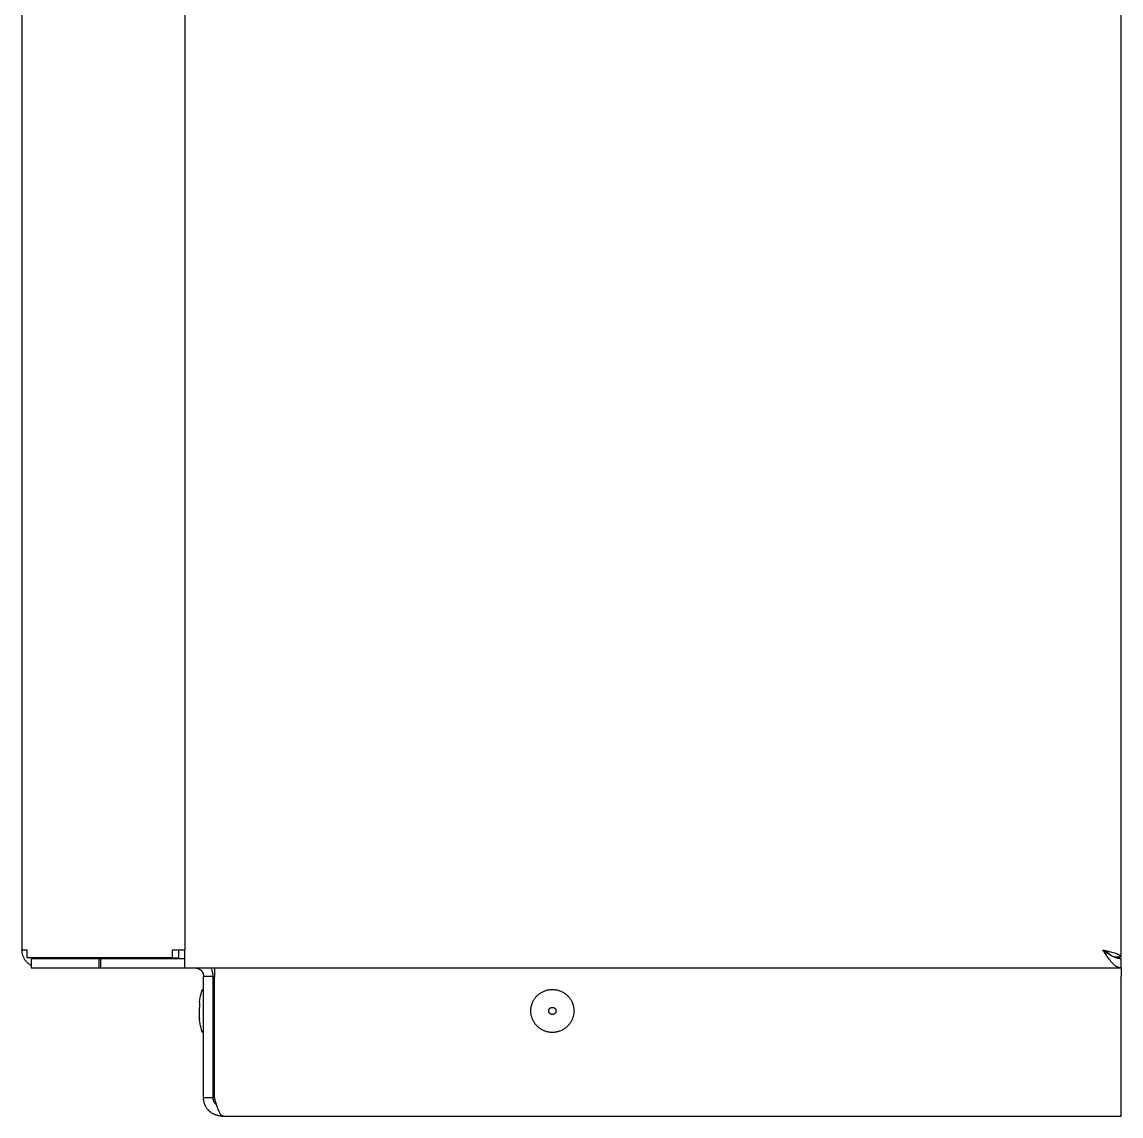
# Model space of a CAD drawing. Header units: millimetres. Extents: x -1246 to 2331, y -493 to 2006.
# Drawn here: x -579.1 to -349.1, y 1215.2 to 1444.2 of the extents above; entities that cross this region are included whole.
import ezdxf

# ---------------------------------------------------------------- set-up
doc = ezdxf.new("R2010")
doc.units = ezdxf.units.MM
doc.header["$MEASUREMENT"] = 0
doc.layers.add('Domyslna', color=7, linetype='Continuous', true_color=0x000000)
doc.layers.add('Utwórz2D linie widoczne', color=7, linetype='Continuous', true_color=0x000000)

msp = doc.modelspace()

# ---------------------------------------------------------------- linework, layer by layer
at = {"layer": 'Domyslna'}
msp.add_line((-544.99, 1669.42), (-544.99, 1250.02), dxfattribs=at)
at = {"layer": 'Utwórz2D linie widoczne'}
for p, q in [((-349.09, 1248.52), (-349.09, 1670.88)), ((-579.09, 1669.42), (-579.09, 1250.02)), ((-579.09, 1249.89), (-579.09, 1250.02)), ((-579.09, 1250.02), (-577.98, 1250.02)), ((-579.08, 1249.76), (-579.09, 1249.89)), ((-579.07, 1249.63), (-579.08, 1249.76)), ((-579.05, 1249.5), (-579.07, 1249.63)), ((-579.03, 1249.37), (-579.05, 1249.5)), ((-579.01, 1249.24), (-579.03, 1249.37)), ((-578.98, 1249.11), (-579.01, 1249.24)), ((-578.95, 1248.99), (-578.98, 1249.11)), ((-578.91, 1248.86), (-578.95, 1248.99)), ((-577.98, 1248.32), (-577.98, 1250.02)), ((-547.67, 1250.02), (-547.67, 1248.32)), ((-547.67, 1250.02), (-544.99, 1250.02)), ((-546.26, 1248.32), (-546.26, 1250.02)), ((-544.99, 1246.22), (-544.99, 1250.02)), ((-352.42, 1249.28), (-352.89, 1250.02)), ((-352.89, 1250.02), (-352.18, 1249.49)), ((-352.89, 1250.02), (-351.03, 1249.53)), ((-352.89, 1250.02), (-352.72, 1249.94)), ((-352.72, 1249.94), (-352.56, 1249.85)), ((-352.56, 1249.85), (-352.39, 1249.76)), ((-351.94, 1248.56), (-352.42, 1249.28)), ((-352.39, 1249.76), (-352.23, 1249.67)), ((-352.23, 1249.67), (-352.07, 1249.57)), ((-352.18, 1249.49), (-351.92, 1249.31)), ((-352.07, 1249.57), (-351.92, 1249.46)), ((-351.92, 1249.46), (-351.77, 1249.35)), ((-351.92, 1249.31), (-351.66, 1249.14)), ((-351.77, 1249.35), (-351.62, 1249.24)), ((-351.66, 1249.14), (-351.44, 1249)), ((-351.62, 1249.24), (-351.48, 1249.12)), ((-351.48, 1249.12), (-351.34, 1248.99)), ((-351.44, 1249), (-351.21, 1248.86)), ((-351.34, 1248.99), (-351.21, 1248.86)), ((-351.03, 1249.53), (-350.49, 1249.36)), ((-350.49, 1249.36), (-350.22, 1249.27)), ((-350.22, 1249.27), (-349.95, 1249.17)), ((-349.95, 1249.17), (-349.78, 1249.1)), ((-349.78, 1249.1), (-349.7, 1249.06)), ((-349.7, 1249.06), (-349.62, 1249.02)), ((-349.62, 1249.02), (-349.58, 1249)), ((-349.58, 1249), (-349.53, 1248.98)), ((-349.53, 1248.98), (-349.49, 1248.96)), ((-349.49, 1248.96), (-349.45, 1248.94)), ((-349.45, 1248.94), (-349.42, 1248.91)), ((-349.42, 1248.91), (-349.38, 1248.89)), ((-349.38, 1248.89), (-349.34, 1248.86)), ((-578.87, 1248.74), (-578.91, 1248.86)), ((-578.82, 1248.62), (-578.87, 1248.74)), ((-578.77, 1248.5), (-578.82, 1248.62)), ((-578.72, 1248.38), (-578.77, 1248.5)), ((-578.66, 1248.27), (-578.72, 1248.38)), ((-578.6, 1248.15), (-578.66, 1248.27)), ((-578.53, 1248.04), (-578.6, 1248.15)), ((-578.46, 1247.93), (-578.53, 1248.04)), ((-578.39, 1247.82), (-578.46, 1247.93)), ((-578.31, 1247.72), (-578.39, 1247.82)), ((-578.23, 1247.61), (-578.31, 1247.72)), ((-578.15, 1247.52), (-578.23, 1247.61)), ((-578.06, 1247.42), (-578.15, 1247.52)), ((-577.97, 1247.33), (-578.06, 1247.42)), ((-547.67, 1248.32), (-577.98, 1248.32)), ((-577.88, 1247.24), (-577.97, 1247.33)), ((-577.78, 1247.15), (-577.88, 1247.24)), ((-577.68, 1247.07), (-577.78, 1247.15)), ((-577.58, 1246.98), (-577.68, 1247.07)), ((-577.48, 1246.91), (-577.58, 1246.98)), ((-577.37, 1246.84), (-577.48, 1246.91)), ((-577.26, 1246.77), (-577.37, 1246.84)), ((-577.15, 1246.7), (-577.26, 1246.77)), ((-577.15, 1248.22), (-576.56, 1248.22)), ((-577.15, 1248.22), (-577.15, 1246.22)), ((-576.56, 1248.22), (-562.97, 1248.22)), ((-575.88, 1248.32), (-575.83, 1248.3)), ((-575.83, 1248.3), (-575.77, 1248.28)), ((-575.77, 1248.28), (-575.72, 1248.27)), ((-575.72, 1248.27), (-575.67, 1248.26)), ((-575.67, 1248.26), (-575.61, 1248.24)), ((-575.61, 1248.24), (-575.56, 1248.24)), ((-575.56, 1248.24), (-575.5, 1248.23)), ((-575.5, 1248.23), (-575.45, 1248.22)), ((-562.97, 1248.22), (-562.68, 1248.22)), ((-562.97, 1246.22), (-562.97, 1248.22)), ((-562.68, 1248.22), (-562.68, 1246.22)), ((-562.68, 1248.22), (-549.09, 1248.22)), ((-549.09, 1248.22), (-546.26, 1248.22)), ((-547.67, 1248.32), (-546.26, 1248.32)), ((-546.26, 1248.22), (-544.99, 1248.22)), ((-351.59, 1248.06), (-351.94, 1248.56)), ((-351.39, 1247.81), (-351.59, 1248.06)), ((-351.2, 1247.57), (-351.39, 1247.81)), ((-351.21, 1248.86), (-351.1, 1248.8)), ((-350.99, 1247.33), (-351.2, 1247.57)), ((-351.1, 1248.8), (-350.99, 1248.74)), ((-350.99, 1248.74), (-350.87, 1248.68)), ((-350.88, 1247.2), (-350.99, 1247.33)), ((-350.76, 1247.08), (-350.88, 1247.2)), ((-350.87, 1248.68), (-350.75, 1248.62)), ((-350.64, 1246.97), (-350.76, 1247.08)), ((-350.75, 1248.62), (-350.66, 1248.58)), ((-350.66, 1248.58), (-350.56, 1248.54)), ((-350.52, 1246.86), (-350.64, 1246.97)), ((-350.56, 1248.54), (-350.46, 1248.49)), ((-350.44, 1246.79), (-350.52, 1246.86)), ((-350.5, 1248.52), (-349.09, 1248.52)), ((-350.46, 1248.49), (-350.36, 1248.46)), ((-350.37, 1246.73), (-350.44, 1246.79)), ((-350.29, 1246.67), (-350.37, 1246.73)), ((-350.36, 1248.46), (-350.25, 1248.42)), ((-350.21, 1246.61), (-350.29, 1246.67)), ((-350.25, 1248.42), (-350.15, 1248.39)), ((-350.12, 1246.56), (-350.21, 1246.61)), ((-350.15, 1248.39), (-350.05, 1248.35)), ((-350.05, 1248.35), (-349.94, 1248.33)), ((-349.94, 1248.33), (-349.84, 1248.3)), ((-349.84, 1248.3), (-349.73, 1248.28)), ((-349.73, 1248.28), (-349.63, 1248.26)), ((-349.63, 1248.26), (-349.52, 1248.24)), ((-349.52, 1248.24), (-349.42, 1248.23)), ((-349.42, 1248.23), (-349.31, 1248.22)), ((-349.34, 1248.86), (-349.3, 1248.83)), ((-349.31, 1248.22), (-349.25, 1248.22)), ((-349.3, 1248.83), (-349.28, 1248.82)), ((-349.28, 1248.82), (-349.26, 1248.8)), ((-349.26, 1248.8), (-349.24, 1248.78)), ((-349.25, 1248.22), (-349.2, 1248.22)), ((-349.24, 1248.78), (-349.23, 1248.77)), ((-349.23, 1248.77), (-349.22, 1248.76)), ((-349.22, 1248.76), (-349.21, 1248.75)), ((-349.21, 1248.75), (-349.2, 1248.74)), ((-349.2, 1248.74), (-349.19, 1248.73)), ((-349.2, 1248.22), (-349.15, 1248.22)), ((-349.19, 1248.73), (-349.18, 1248.72)), ((-349.18, 1248.72), (-349.17, 1248.71)), ((-349.17, 1248.71), (-349.16, 1248.7)), ((-349.16, 1248.7), (-349.15, 1248.69)), ((-349.15, 1248.69), (-349.14, 1248.68)), ((-349.15, 1248.22), (-349.09, 1248.22)), ((-349.14, 1248.68), (-349.14, 1248.67)), ((-349.14, 1248.67), (-349.13, 1248.66)), ((-349.13, 1248.66), (-349.13, 1248.65)), ((-349.13, 1248.65), (-349.12, 1248.64)), ((-349.12, 1248.64), (-349.12, 1248.63)), ((-349.12, 1248.63), (-349.11, 1248.62)), ((-349.11, 1248.62), (-349.11, 1248.61)), ((-349.11, 1248.61), (-349.11, 1248.6)), ((-349.11, 1248.6), (-349.1, 1248.59)), ((-349.1, 1248.59), (-349.1, 1248.59)), ((-349.1, 1248.59), (-349.1, 1248.58)), ((-349.1, 1248.58), (-349.1, 1248.58)), ((-349.1, 1248.58), (-349.1, 1248.57)), ((-349.1, 1248.57), (-349.1, 1248.57)), ((-349.1, 1248.57), (-349.1, 1248.56)), ((-349.1, 1248.56), (-349.1, 1248.56)), ((-349.1, 1248.56), (-349.09, 1248.55)), ((-349.09, 1248.55), (-349.09, 1248.55)), ((-349.09, 1248.55), (-349.09, 1248.54)), ((-349.09, 1248.54), (-349.09, 1248.54)), ((-349.09, 1248.54), (-349.09, 1248.53)), ((-349.09, 1248.53), (-349.09, 1248.53)), ((-349.09, 1248.53), (-349.09, 1248.52)), ((-349.09, 1248.52), (-349.09, 1248.52)), ((-349.09, 1246.22), (-349.09, 1248.22)), ((-577.15, 1246.22), (-576.56, 1246.22)), ((-576.56, 1246.22), (-562.97, 1246.22)), ((-562.97, 1246.22), (-562.68, 1246.22)), ((-562.68, 1246.22), (-549.09, 1246.22)), ((-549.09, 1246.22), (-546.26, 1246.22)), ((-546.26, 1246.22), (-544.99, 1246.22)), ((-544.99, 1246.22), (-349.09, 1246.22)), ((-542.73, 1246.21), (-542.67, 1246.2)), ((-542.67, 1246.2), (-542.6, 1246.19)), ((-542.6, 1246.19), (-542.54, 1246.18)), ((-542.54, 1246.18), (-542.48, 1246.17)), ((-542.48, 1246.17), (-542.42, 1246.15)), ((-542.42, 1246.15), (-542.36, 1246.14)), ((-542.36, 1246.14), (-542.3, 1246.12)), ((-542.3, 1246.12), (-542.25, 1246.1)), ((-542.25, 1246.1), (-542.19, 1246.07)), ((-542.19, 1246.07), (-542.13, 1246.05)), ((-542.13, 1246.05), (-542.08, 1246.02)), ((-542.08, 1246.02), (-542.02, 1245.99)), ((-542.02, 1245.99), (-541.97, 1245.96)), ((-541.97, 1245.96), (-541.91, 1245.93)), ((-541.91, 1245.93), (-541.86, 1245.89)), ((-541.86, 1245.89), (-541.81, 1245.86)), ((-541.81, 1245.86), (-541.76, 1245.82)), ((-541.76, 1245.82), (-541.72, 1245.78)), ((-541.72, 1245.78), (-541.67, 1245.74)), ((-541.67, 1245.74), (-541.62, 1245.7)), ((-541.62, 1245.7), (-541.58, 1245.65)), ((-541.58, 1245.65), (-541.54, 1245.61)), ((-541.54, 1245.61), (-541.5, 1245.56)), ((-541.5, 1245.56), (-541.46, 1245.51)), ((-541.46, 1245.51), (-541.42, 1245.46)), ((-541.42, 1245.46), (-541.39, 1245.41)), ((-541.39, 1245.41), (-541.35, 1245.36)), ((-541.35, 1245.36), (-541.32, 1245.3)), ((-541.32, 1245.3), (-541.29, 1245.25)), ((-541.29, 1245.25), (-541.27, 1245.19)), ((-541.27, 1245.19), (-541.24, 1245.14)), ((-541.24, 1245.14), (-541.22, 1245.08)), ((-541.22, 1245.08), (-541.19, 1245.02)), ((-541.19, 1245.02), (-541.17, 1244.96)), ((-541.17, 1244.96), (-541.16, 1244.9)), ((-541.16, 1244.9), (-541.14, 1244.84)), ((-541.14, 1244.84), (-541.13, 1244.78)), ((-541.13, 1244.78), (-541.12, 1244.72)), ((-541.12, 1244.72), (-541.11, 1244.66)), ((-541.11, 1244.66), (-541.1, 1244.6)), ((-541.1, 1244.6), (-541.09, 1244.54)), ((-541.09, 1244.54), (-541.09, 1244.48)), ((-541.09, 1244.48), (-541.09, 1244.42)), ((-541.09, 1219.02), (-541.09, 1244.42)), ((-539.09, 1244.42), (-541.09, 1244.42)), ((-539.48, 1246.11), (-539.54, 1246.22)), ((-539.43, 1245.99), (-539.48, 1246.11)), ((-539.38, 1245.88), (-539.43, 1245.99)), ((-539.33, 1245.76), (-539.38, 1245.88)), ((-539.29, 1245.64), (-539.33, 1245.76)), ((-539.25, 1245.52), (-539.29, 1245.64)), ((-539.22, 1245.4), (-539.25, 1245.52)), ((-539.19, 1245.28), (-539.22, 1245.4)), ((-539.16, 1245.16), (-539.19, 1245.28)), ((-539.14, 1245.04), (-539.16, 1245.16)), ((-539.12, 1244.91), (-539.14, 1245.04)), ((-539.11, 1244.79), (-539.12, 1244.91)), ((-539.1, 1244.67), (-539.11, 1244.79)), ((-539.09, 1244.54), (-539.1, 1244.67)), ((-539.09, 1244.42), (-539.09, 1244.54)), ((-539.09, 1219.02), (-539.09, 1244.42)), ((-538.81, 1244.42), (-538.88, 1244.42)), ((-538.88, 1244.42), (-538.88, 1219.02)), ((-538.81, 1246.22), (-538.81, 1244.42)), ((-350.04, 1246.5), (-350.12, 1246.56)), ((-349.98, 1246.47), (-350.04, 1246.5)), ((-349.91, 1246.43), (-349.98, 1246.47)), ((-349.84, 1246.4), (-349.91, 1246.43)), ((-349.78, 1246.37), (-349.84, 1246.4)), ((-349.71, 1246.34), (-349.78, 1246.37)), ((-349.64, 1246.31), (-349.71, 1246.34)), ((-349.57, 1246.29), (-349.64, 1246.31)), ((-349.52, 1246.27), (-349.57, 1246.29)), ((-349.46, 1246.26), (-349.52, 1246.27)), ((-349.41, 1246.25), (-349.46, 1246.26)), ((-349.36, 1246.24), (-349.41, 1246.25)), ((-349.31, 1246.23), (-349.36, 1246.24)), ((-349.25, 1246.22), (-349.31, 1246.23)), ((-349.2, 1246.22), (-349.25, 1246.22)), ((-349.15, 1246.22), (-349.2, 1246.22)), ((-349.09, 1246.22), (-349.15, 1246.22)), ((-349.09, 1246.22), (-349.09, 1244.42)), ((-349.09, 1219.02), (-349.09, 1244.42)), ((-541.89, 1239.52), (-541.82, 1239.94)), ((-541.82, 1239.94), (-541.73, 1240.35)), ((-541.73, 1240.35), (-541.62, 1240.77)), ((-541.62, 1240.77), (-541.51, 1241.17)), ((-541.51, 1241.17), (-541.38, 1241.58)), ((-541.38, 1241.58), (-541.38, 1241.59)), ((-541.38, 1241.59), (-541.37, 1241.59)), ((-541.37, 1241.6), (-541.36, 1241.61)), ((-541.37, 1241.59), (-541.37, 1241.6)), ((-541.37, 1241.6), (-541.37, 1241.6)), ((-541.36, 1241.62), (-541.35, 1241.63)), ((-541.36, 1241.61), (-541.36, 1241.62)), ((-541.36, 1241.62), (-541.36, 1241.62)), ((-541.35, 1241.63), (-541.35, 1241.64)), ((-541.35, 1241.64), (-541.34, 1241.64)), ((-541.35, 1241.63), (-541.35, 1241.63)), ((-541.34, 1241.64), (-541.34, 1241.65)), ((-541.34, 1241.65), (-541.33, 1241.65)), ((-541.33, 1241.65), (-541.33, 1241.66)), ((-541.33, 1241.66), (-541.32, 1241.66)), ((-541.32, 1241.66), (-541.32, 1241.67)), ((-541.32, 1241.67), (-541.31, 1241.67)), ((-541.31, 1241.67), (-541.31, 1241.68)), ((-541.31, 1241.68), (-541.3, 1241.68)), ((-541.3, 1241.68), (-541.29, 1241.69)), ((-541.29, 1241.69), (-541.29, 1241.69)), ((-541.29, 1241.69), (-541.28, 1241.69)), ((-541.28, 1241.69), (-541.28, 1241.7)), ((-541.28, 1241.7), (-541.27, 1241.7)), ((-541.27, 1241.7), (-541.26, 1241.7)), ((-541.26, 1241.7), (-541.25, 1241.71)), ((-541.26, 1241.7), (-541.26, 1241.7)), ((-541.25, 1241.71), (-541.24, 1241.71)), ((-541.24, 1241.71), (-541.24, 1241.71)), ((-541.24, 1241.71), (-541.23, 1241.71)), ((-541.23, 1241.71), (-541.22, 1241.71)), ((-541.22, 1241.71), (-541.22, 1241.71)), ((-541.22, 1241.71), (-541.21, 1241.71)), ((-541.21, 1241.71), (-541.2, 1241.71)), ((-541.2, 1241.71), (-541.19, 1241.72)), ((-541.2, 1241.71), (-541.2, 1241.71)), ((-541.19, 1241.72), (-541.09, 1241.72)), ((-471.92, 1239.58), (-471.84, 1239.71)), ((-471.84, 1239.71), (-471.75, 1239.83)), ((-471.75, 1239.83), (-471.66, 1239.96)), ((-471.66, 1239.96), (-471.56, 1240.08)), ((-471.56, 1240.08), (-471.46, 1240.2)), ((-471.46, 1240.2), (-471.35, 1240.31)), ((-471.35, 1240.31), (-471.25, 1240.42)), ((-471.25, 1240.42), (-471.13, 1240.53)), ((-471.13, 1240.53), (-471.02, 1240.63)), ((-471.02, 1240.63), (-470.9, 1240.73)), ((-470.9, 1240.73), (-470.77, 1240.83)), ((-470.77, 1240.83), (-470.65, 1240.92)), ((-470.65, 1240.92), (-470.52, 1241)), ((-470.52, 1241), (-470.39, 1241.09)), ((-470.39, 1241.09), (-470.25, 1241.16)), ((-470.25, 1241.16), (-470.11, 1241.24)), ((-470.11, 1241.24), (-469.97, 1241.3)), ((-469.97, 1241.3), (-469.83, 1241.37)), ((-469.83, 1241.37), (-469.69, 1241.42)), ((-469.69, 1241.42), (-469.54, 1241.48)), ((-469.54, 1241.48), (-469.39, 1241.52)), ((-469.39, 1241.52), (-469.24, 1241.57)), ((-469.24, 1241.57), (-469.09, 1241.6)), ((-469.09, 1241.6), (-468.94, 1241.63)), ((-468.94, 1241.63), (-468.79, 1241.66)), ((-468.79, 1241.66), (-468.63, 1241.68)), ((-468.63, 1241.68), (-468.48, 1241.7)), ((-468.48, 1241.7), (-468.32, 1241.71)), ((-468.32, 1241.71), (-468.17, 1241.71)), ((-468.17, 1241.71), (-468.01, 1241.71)), ((-468.01, 1241.71), (-467.86, 1241.71)), ((-467.86, 1241.71), (-467.7, 1241.7)), ((-467.7, 1241.7), (-467.55, 1241.68)), ((-467.55, 1241.68), (-467.4, 1241.66)), ((-467.4, 1241.66), (-467.24, 1241.63)), ((-467.24, 1241.63), (-467.09, 1241.6)), ((-467.09, 1241.6), (-466.94, 1241.57)), ((-466.94, 1241.57), (-466.79, 1241.52)), ((-466.79, 1241.52), (-466.64, 1241.48)), ((-466.64, 1241.48), (-466.5, 1241.42)), ((-466.5, 1241.42), (-466.35, 1241.37)), ((-466.35, 1241.37), (-466.21, 1241.3)), ((-466.21, 1241.3), (-466.07, 1241.24)), ((-466.07, 1241.24), (-465.93, 1241.16)), ((-465.93, 1241.16), (-465.8, 1241.09)), ((-465.8, 1241.09), (-465.66, 1241)), ((-465.66, 1241), (-465.54, 1240.92)), ((-465.54, 1240.92), (-465.41, 1240.83)), ((-465.41, 1240.83), (-465.29, 1240.73)), ((-465.29, 1240.73), (-465.17, 1240.63)), ((-465.17, 1240.63), (-465.05, 1240.53)), ((-465.05, 1240.53), (-464.94, 1240.42)), ((-464.94, 1240.42), (-464.83, 1240.31)), ((-464.83, 1240.31), (-464.72, 1240.2)), ((-464.72, 1240.2), (-464.62, 1240.08)), ((-464.62, 1240.08), (-464.53, 1239.96)), ((-464.53, 1239.96), (-464.43, 1239.83)), ((-464.43, 1239.83), (-464.34, 1239.71)), ((-464.34, 1239.71), (-464.26, 1239.58)), ((-541.97, 1238.97), (-541.96, 1239.1)), ((-541.97, 1238.97), (-541.97, 1237.94)), ((-541.96, 1239.1), (-541.89, 1239.52)), ((-541.96, 1235.47), (-541.96, 1237.94)), ((-539.09, 1239.32), (-538.88, 1239.32)), ((-472.59, 1237.37), (-472.58, 1237.53)), ((-472.58, 1237.53), (-472.57, 1237.68)), ((-472.57, 1237.68), (-472.55, 1237.83)), ((-472.55, 1237.83), (-472.52, 1237.99)), ((-472.52, 1237.99), (-472.5, 1238.14)), ((-472.5, 1238.14), (-472.46, 1238.29)), ((-472.46, 1238.29), (-472.42, 1238.44)), ((-472.42, 1238.44), (-472.38, 1238.59)), ((-472.38, 1238.59), (-472.33, 1238.74)), ((-472.33, 1238.74), (-472.27, 1238.88)), ((-472.27, 1238.88), (-472.21, 1239.03)), ((-472.21, 1239.03), (-472.15, 1239.17)), ((-472.15, 1239.17), (-472.08, 1239.31)), ((-472.08, 1239.31), (-472, 1239.44)), ((-472, 1239.44), (-471.92, 1239.58)), ((-468.83, 1237.37), (-468.82, 1237.39)), ((-468.82, 1237.39), (-468.81, 1237.42)), ((-468.81, 1237.44), (-468.8, 1237.47)), ((-468.81, 1237.42), (-468.81, 1237.44)), ((-468.8, 1237.47), (-468.79, 1237.49)), ((-468.79, 1237.49), (-468.78, 1237.52)), ((-468.78, 1237.52), (-468.77, 1237.54)), ((-468.77, 1237.54), (-468.76, 1237.56)), ((-468.76, 1237.56), (-468.74, 1237.59)), ((-468.74, 1237.59), (-468.73, 1237.61)), ((-468.73, 1237.61), (-468.72, 1237.63)), ((-468.72, 1237.63), (-468.7, 1237.65)), ((-468.7, 1237.65), (-468.69, 1237.67)), ((-468.69, 1237.67), (-468.67, 1237.69)), ((-468.67, 1237.69), (-468.65, 1237.71)), ((-468.65, 1237.71), (-468.64, 1237.73)), ((-468.64, 1237.73), (-468.62, 1237.75)), ((-468.62, 1237.75), (-468.6, 1237.77)), ((-468.6, 1237.77), (-468.58, 1237.78)), ((-468.58, 1237.78), (-468.56, 1237.8)), ((-468.56, 1237.8), (-468.54, 1237.82)), ((-468.54, 1237.82), (-468.52, 1237.83)), ((-468.52, 1237.83), (-468.5, 1237.85)), ((-468.5, 1237.85), (-468.47, 1237.86)), ((-468.47, 1237.86), (-468.45, 1237.87)), ((-468.45, 1237.87), (-468.43, 1237.89)), ((-468.43, 1237.89), (-468.41, 1237.9)), ((-468.41, 1237.9), (-468.38, 1237.91)), ((-468.38, 1237.91), (-468.36, 1237.92)), ((-468.36, 1237.92), (-468.33, 1237.93)), ((-468.33, 1237.93), (-468.31, 1237.93)), ((-468.31, 1237.93), (-468.28, 1237.94)), ((-468.28, 1237.94), (-468.26, 1237.95)), ((-468.26, 1237.95), (-468.23, 1237.95)), ((-468.23, 1237.95), (-468.21, 1237.96)), ((-468.21, 1237.96), (-468.18, 1237.96)), ((-468.18, 1237.96), (-468.16, 1237.96)), ((-468.16, 1237.96), (-468.13, 1237.96)), ((-468.13, 1237.96), (-468.1, 1237.96)), ((-468.1, 1237.96), (-468.08, 1237.96)), ((-468.08, 1237.96), (-468.05, 1237.96)), ((-468.05, 1237.96), (-468.03, 1237.96)), ((-468.03, 1237.96), (-468, 1237.96)), ((-468, 1237.96), (-467.98, 1237.96)), ((-467.98, 1237.96), (-467.95, 1237.95)), ((-467.95, 1237.95), (-467.92, 1237.95)), ((-467.92, 1237.95), (-467.9, 1237.94)), ((-467.9, 1237.94), (-467.87, 1237.93)), ((-467.87, 1237.93), (-467.85, 1237.93)), ((-467.85, 1237.93), (-467.83, 1237.92)), ((-467.83, 1237.92), (-467.8, 1237.91)), ((-467.8, 1237.91), (-467.78, 1237.9)), ((-467.78, 1237.9), (-467.75, 1237.89)), ((-467.75, 1237.89), (-467.73, 1237.87)), ((-467.73, 1237.87), (-467.71, 1237.86)), ((-467.71, 1237.86), (-467.69, 1237.85)), ((-467.69, 1237.85), (-467.67, 1237.83)), ((-467.67, 1237.83), (-467.64, 1237.82)), ((-467.64, 1237.82), (-467.62, 1237.8)), ((-467.62, 1237.8), (-467.6, 1237.78)), ((-467.6, 1237.78), (-467.58, 1237.77)), ((-467.58, 1237.77), (-467.57, 1237.75)), ((-467.57, 1237.75), (-467.55, 1237.73)), ((-467.55, 1237.73), (-467.53, 1237.71)), ((-467.53, 1237.71), (-467.51, 1237.69)), ((-467.51, 1237.69), (-467.5, 1237.67)), ((-467.5, 1237.67), (-467.48, 1237.65)), ((-467.48, 1237.65), (-467.47, 1237.63)), ((-467.47, 1237.63), (-467.45, 1237.61)), ((-467.45, 1237.61), (-467.44, 1237.59)), ((-467.44, 1237.59), (-467.43, 1237.56)), ((-467.43, 1237.56), (-467.42, 1237.54)), ((-467.42, 1237.54), (-467.4, 1237.52)), ((-467.4, 1237.52), (-467.39, 1237.49)), ((-467.39, 1237.49), (-467.39, 1237.47)), ((-467.39, 1237.47), (-467.38, 1237.44)), ((-467.38, 1237.44), (-467.37, 1237.42)), ((-467.37, 1237.42), (-467.36, 1237.39)), ((-467.36, 1237.39), (-467.36, 1237.37)), ((-464.26, 1239.58), (-464.18, 1239.44)), ((-464.18, 1239.44), (-464.11, 1239.31)), ((-464.11, 1239.31), (-464.04, 1239.17)), ((-464.04, 1239.17), (-463.97, 1239.03)), ((-463.97, 1239.03), (-463.91, 1238.88)), ((-463.91, 1238.88), (-463.86, 1238.74)), ((-463.86, 1238.74), (-463.81, 1238.59)), ((-463.81, 1238.59), (-463.76, 1238.44)), ((-463.76, 1238.44), (-463.72, 1238.29)), ((-463.72, 1238.29), (-463.69, 1238.14)), ((-463.69, 1238.14), (-463.66, 1237.99)), ((-463.66, 1237.99), (-463.63, 1237.83)), ((-463.63, 1237.83), (-463.62, 1237.68)), ((-463.62, 1237.68), (-463.6, 1237.53)), ((-463.6, 1237.53), (-463.59, 1237.37)), ((-541.97, 1235.67), (-541.97, 1235.6)), ((-541.97, 1235.47), (-541.97, 1235.47)), ((-541.96, 1235.33), (-541.97, 1235.47)), ((-541.89, 1234.91), (-541.96, 1235.33)), ((-538.88, 1235.12), (-539.09, 1235.12)), ((-472.59, 1237.22), (-472.59, 1237.37)), ((-472.59, 1237.06), (-472.59, 1237.22)), ((-472.58, 1236.9), (-472.59, 1237.06)), ((-472.57, 1236.75), (-472.58, 1236.9)), ((-472.55, 1236.6), (-472.57, 1236.75)), ((-472.52, 1236.44), (-472.55, 1236.6)), ((-472.5, 1236.29), (-472.52, 1236.44)), ((-472.46, 1236.14), (-472.5, 1236.29)), ((-472.42, 1235.99), (-472.46, 1236.14)), ((-472.38, 1235.84), (-472.42, 1235.99)), ((-472.33, 1235.69), (-472.38, 1235.84)), ((-472.27, 1235.55), (-472.33, 1235.69)), ((-472.21, 1235.4), (-472.27, 1235.55)), ((-472.15, 1235.26), (-472.21, 1235.4)), ((-472.08, 1235.12), (-472.15, 1235.26)), ((-472, 1234.99), (-472.08, 1235.12)), ((-468.84, 1237.29), (-468.83, 1237.32)), ((-468.84, 1237.27), (-468.84, 1237.29)), ((-468.84, 1237.24), (-468.84, 1237.27)), ((-468.84, 1237.22), (-468.84, 1237.24)), ((-468.84, 1237.19), (-468.84, 1237.22)), ((-468.84, 1237.16), (-468.84, 1237.19)), ((-468.84, 1237.14), (-468.84, 1237.16)), ((-468.83, 1237.11), (-468.84, 1237.14)), ((-468.83, 1237.34), (-468.83, 1237.37)), ((-468.83, 1237.32), (-468.83, 1237.34)), ((-468.83, 1237.09), (-468.83, 1237.11)), ((-468.83, 1237.06), (-468.83, 1237.09)), ((-468.82, 1237.04), (-468.83, 1237.06)), ((-468.81, 1237.01), (-468.82, 1237.04)), ((-468.81, 1236.99), (-468.81, 1237.01)), ((-468.8, 1236.96), (-468.81, 1236.99)), ((-468.79, 1236.94), (-468.8, 1236.96)), ((-468.78, 1236.91), (-468.79, 1236.94)), ((-468.77, 1236.89), (-468.78, 1236.91)), ((-468.76, 1236.87), (-468.77, 1236.89)), ((-468.74, 1236.84), (-468.76, 1236.87)), ((-468.73, 1236.82), (-468.74, 1236.84)), ((-468.72, 1236.8), (-468.73, 1236.82)), ((-468.7, 1236.78), (-468.72, 1236.8)), ((-468.69, 1236.76), (-468.7, 1236.78)), ((-468.67, 1236.74), (-468.69, 1236.76)), ((-468.65, 1236.72), (-468.67, 1236.74)), ((-468.64, 1236.7), (-468.65, 1236.72)), ((-468.62, 1236.68), (-468.64, 1236.7)), ((-468.6, 1236.66), (-468.62, 1236.68)), ((-468.58, 1236.65), (-468.6, 1236.66)), ((-468.56, 1236.63), (-468.58, 1236.65)), ((-468.54, 1236.61), (-468.56, 1236.63)), ((-468.52, 1236.6), (-468.54, 1236.61)), ((-468.5, 1236.58), (-468.52, 1236.6)), ((-468.47, 1236.57), (-468.5, 1236.58)), ((-468.45, 1236.56), (-468.47, 1236.57)), ((-468.43, 1236.55), (-468.45, 1236.56)), ((-468.41, 1236.53), (-468.43, 1236.55)), ((-468.38, 1236.52), (-468.41, 1236.53)), ((-468.36, 1236.51), (-468.38, 1236.52)), ((-468.33, 1236.51), (-468.36, 1236.51)), ((-468.31, 1236.5), (-468.33, 1236.51)), ((-468.28, 1236.49), (-468.31, 1236.5)), ((-468.26, 1236.48), (-468.28, 1236.49)), ((-468.23, 1236.48), (-468.26, 1236.48)), ((-468.21, 1236.47), (-468.23, 1236.48)), ((-468.18, 1236.47), (-468.21, 1236.47)), ((-468.16, 1236.47), (-468.18, 1236.47)), ((-468.13, 1236.47), (-468.16, 1236.47)), ((-468.1, 1236.47), (-468.13, 1236.47)), ((-468.08, 1236.47), (-468.1, 1236.47)), ((-468.05, 1236.47), (-468.08, 1236.47)), ((-468.03, 1236.47), (-468.05, 1236.47)), ((-468, 1236.47), (-468.03, 1236.47)), ((-467.98, 1236.47), (-468, 1236.47)), ((-467.95, 1236.48), (-467.98, 1236.47)), ((-467.92, 1236.48), (-467.95, 1236.48)), ((-467.9, 1236.49), (-467.92, 1236.48)), ((-467.87, 1236.5), (-467.9, 1236.49)), ((-467.85, 1236.51), (-467.87, 1236.5)), ((-467.83, 1236.51), (-467.85, 1236.51)), ((-467.8, 1236.52), (-467.83, 1236.51)), ((-467.78, 1236.53), (-467.8, 1236.52)), ((-467.75, 1236.55), (-467.78, 1236.53)), ((-467.73, 1236.56), (-467.75, 1236.55)), ((-467.71, 1236.57), (-467.73, 1236.56)), ((-467.69, 1236.58), (-467.71, 1236.57)), ((-467.67, 1236.6), (-467.69, 1236.58)), ((-467.64, 1236.61), (-467.67, 1236.6)), ((-467.62, 1236.63), (-467.64, 1236.61)), ((-467.6, 1236.65), (-467.62, 1236.63)), ((-467.58, 1236.66), (-467.6, 1236.65)), ((-467.57, 1236.68), (-467.58, 1236.66)), ((-467.55, 1236.7), (-467.57, 1236.68)), ((-467.53, 1236.72), (-467.55, 1236.7)), ((-467.51, 1236.74), (-467.53, 1236.72)), ((-467.5, 1236.76), (-467.51, 1236.74)), ((-467.48, 1236.78), (-467.5, 1236.76)), ((-467.47, 1236.8), (-467.48, 1236.78)), ((-467.45, 1236.82), (-467.47, 1236.8)), ((-467.44, 1236.84), (-467.45, 1236.82)), ((-467.43, 1236.87), (-467.44, 1236.84)), ((-467.42, 1236.89), (-467.43, 1236.87)), ((-467.4, 1236.91), (-467.42, 1236.89)), ((-467.39, 1236.94), (-467.4, 1236.91)), ((-467.38, 1236.99), (-467.39, 1236.96)), ((-467.39, 1236.96), (-467.39, 1236.94)), ((-467.37, 1237.01), (-467.38, 1236.99)), ((-467.36, 1237.04), (-467.37, 1237.01)), ((-467.36, 1237.37), (-467.35, 1237.34)), ((-467.35, 1237.09), (-467.36, 1237.06)), ((-467.36, 1237.06), (-467.36, 1237.04)), ((-467.35, 1237.34), (-467.35, 1237.32)), ((-467.35, 1237.32), (-467.35, 1237.29)), ((-467.35, 1237.29), (-467.34, 1237.27)), ((-467.34, 1237.16), (-467.35, 1237.14)), ((-467.35, 1237.14), (-467.35, 1237.11)), ((-467.35, 1237.11), (-467.35, 1237.09)), ((-467.34, 1237.27), (-467.34, 1237.24)), ((-467.34, 1237.24), (-467.34, 1237.22)), ((-467.34, 1237.22), (-467.34, 1237.19)), ((-467.34, 1237.19), (-467.34, 1237.16)), ((-464.11, 1235.12), (-464.18, 1234.99)), ((-464.04, 1235.26), (-464.11, 1235.12)), ((-463.97, 1235.4), (-464.04, 1235.26)), ((-463.91, 1235.55), (-463.97, 1235.4)), ((-463.86, 1235.69), (-463.91, 1235.55)), ((-463.81, 1235.84), (-463.86, 1235.69)), ((-463.76, 1235.99), (-463.81, 1235.84)), ((-463.72, 1236.14), (-463.76, 1235.99)), ((-463.69, 1236.29), (-463.72, 1236.14)), ((-463.66, 1236.44), (-463.69, 1236.29)), ((-463.63, 1236.6), (-463.66, 1236.44)), ((-463.62, 1236.75), (-463.63, 1236.6)), ((-463.6, 1236.9), (-463.62, 1236.75)), ((-463.59, 1237.06), (-463.6, 1236.9)), ((-463.59, 1237.37), (-463.59, 1237.22)), ((-463.59, 1237.22), (-463.59, 1237.06)), ((-541.82, 1234.49), (-541.89, 1234.91)), ((-541.73, 1234.08), (-541.82, 1234.49)), ((-541.62, 1233.66), (-541.73, 1234.08)), ((-541.51, 1233.26), (-541.62, 1233.66)), ((-541.38, 1232.85), (-541.51, 1233.26)), ((-541.37, 1232.84), (-541.38, 1232.85)), ((-541.38, 1232.85), (-541.38, 1232.85)), ((-541.37, 1232.83), (-541.37, 1232.84)), ((-541.36, 1232.82), (-541.37, 1232.83)), ((-541.37, 1232.83), (-541.37, 1232.83)), ((-541.36, 1232.81), (-541.36, 1232.82)), ((-541.35, 1232.8), (-541.36, 1232.81)), ((-541.36, 1232.81), (-541.36, 1232.81)), ((-541.35, 1232.79), (-541.35, 1232.8)), ((-541.35, 1232.8), (-541.35, 1232.8)), ((-541.34, 1232.79), (-541.35, 1232.79)), ((-541.34, 1232.78), (-541.34, 1232.79)), ((-471.92, 1234.85), (-472, 1234.99)), ((-471.84, 1234.72), (-471.92, 1234.85)), ((-471.75, 1234.6), (-471.84, 1234.72)), ((-471.66, 1234.47), (-471.75, 1234.6)), ((-471.56, 1234.35), (-471.66, 1234.47)), ((-471.46, 1234.23), (-471.56, 1234.35)), ((-471.35, 1234.12), (-471.46, 1234.23)), ((-471.25, 1234.01), (-471.35, 1234.12)), ((-471.13, 1233.9), (-471.25, 1234.01)), ((-471.02, 1233.8), (-471.13, 1233.9)), ((-470.9, 1233.7), (-471.02, 1233.8)), ((-470.77, 1233.6), (-470.9, 1233.7)), ((-470.65, 1233.51), (-470.77, 1233.6)), ((-470.52, 1233.43), (-470.65, 1233.51)), ((-470.39, 1233.34), (-470.52, 1233.43)), ((-470.25, 1233.27), (-470.39, 1233.34)), ((-470.11, 1233.19), (-470.25, 1233.27)), ((-469.97, 1233.13), (-470.11, 1233.19)), ((-469.83, 1233.07), (-469.97, 1233.13)), ((-469.69, 1233.01), (-469.83, 1233.07)), ((-469.54, 1232.95), (-469.69, 1233.01)), ((-469.39, 1232.91), (-469.54, 1232.95)), ((-469.24, 1232.87), (-469.39, 1232.91)), ((-469.09, 1232.83), (-469.24, 1232.87)), ((-468.94, 1232.8), (-469.09, 1232.83)), ((-468.79, 1232.77), (-468.94, 1232.8)), ((-467.24, 1232.8), (-467.4, 1232.77)), ((-467.09, 1232.83), (-467.24, 1232.8)), ((-466.94, 1232.87), (-467.09, 1232.83)), ((-466.79, 1232.91), (-466.94, 1232.87)), ((-466.64, 1232.95), (-466.79, 1232.91)), ((-466.5, 1233.01), (-466.64, 1232.95)), ((-466.35, 1233.07), (-466.5, 1233.01)), ((-466.21, 1233.13), (-466.35, 1233.07)), ((-466.07, 1233.19), (-466.21, 1233.13)), ((-465.93, 1233.27), (-466.07, 1233.19)), ((-465.8, 1233.34), (-465.93, 1233.27)), ((-465.66, 1233.43), (-465.8, 1233.34)), ((-465.54, 1233.51), (-465.66, 1233.43)), ((-465.41, 1233.6), (-465.54, 1233.51)), ((-465.29, 1233.7), (-465.41, 1233.6)), ((-465.17, 1233.8), (-465.29, 1233.7)), ((-465.05, 1233.9), (-465.17, 1233.8)), ((-464.94, 1234.01), (-465.05, 1233.9)), ((-464.83, 1234.12), (-464.94, 1234.01)), ((-464.72, 1234.23), (-464.83, 1234.12)), ((-464.62, 1234.35), (-464.72, 1234.23)), ((-464.53, 1234.47), (-464.62, 1234.35)), ((-464.43, 1234.6), (-464.53, 1234.47)), ((-464.34, 1234.72), (-464.43, 1234.6)), ((-464.26, 1234.85), (-464.34, 1234.72)), ((-464.18, 1234.99), (-464.26, 1234.85)), ((-541.33, 1232.78), (-541.34, 1232.78)), ((-541.33, 1232.77), (-541.33, 1232.78)), ((-541.32, 1232.77), (-541.33, 1232.77)), ((-541.32, 1232.76), (-541.32, 1232.77)), ((-541.31, 1232.76), (-541.32, 1232.76)), ((-541.31, 1232.75), (-541.31, 1232.76)), ((-541.3, 1232.75), (-541.31, 1232.75)), ((-541.29, 1232.75), (-541.3, 1232.75)), ((-541.29, 1232.74), (-541.29, 1232.75)), ((-541.28, 1232.74), (-541.29, 1232.74)), ((-541.27, 1232.73), (-541.28, 1232.74)), ((-541.28, 1232.74), (-541.28, 1232.74)), ((-541.26, 1232.73), (-541.27, 1232.73)), ((-541.25, 1232.72), (-541.26, 1232.73)), ((-541.26, 1232.73), (-541.26, 1232.73)), ((-541.24, 1232.72), (-541.25, 1232.72)), ((-541.23, 1232.72), (-541.24, 1232.72)), ((-541.24, 1232.72), (-541.24, 1232.72)), ((-541.22, 1232.72), (-541.23, 1232.72)), ((-541.21, 1232.72), (-541.22, 1232.72)), ((-541.22, 1232.72), (-541.22, 1232.72)), ((-541.2, 1232.72), (-541.21, 1232.72)), ((-541.19, 1232.72), (-541.2, 1232.72)), ((-541.2, 1232.72), (-541.2, 1232.72)), ((-541.09, 1232.72), (-541.19, 1232.72)), ((-468.63, 1232.75), (-468.79, 1232.77)), ((-468.48, 1232.73), (-468.63, 1232.75)), ((-468.32, 1232.72), (-468.48, 1232.73)), ((-468.17, 1232.72), (-468.32, 1232.72)), ((-468.01, 1232.72), (-468.17, 1232.72)), ((-467.86, 1232.72), (-468.01, 1232.72)), ((-467.7, 1232.73), (-467.86, 1232.72)), ((-467.55, 1232.75), (-467.7, 1232.73)), ((-467.4, 1232.77), (-467.55, 1232.75)), ((-541.09, 1218.89), (-541.09, 1219.02)), ((-539.09, 1219.02), (-541.09, 1219.02)), ((-539.09, 1218.95), (-539.09, 1219.02)), ((-538.88, 1219.02), (-538.81, 1219.02)), ((-538.52, 1218.08), (-538.81, 1219.02)), ((-349.09, 1215.22), (-349.09, 1219.02)), ((-541.08, 1218.76), (-541.09, 1218.89)), ((-541.07, 1218.63), (-541.08, 1218.76)), ((-541.05, 1218.5), (-541.07, 1218.63)), ((-541.03, 1218.37), (-541.05, 1218.5)), ((-541.01, 1218.24), (-541.03, 1218.37)), ((-540.98, 1218.12), (-541.01, 1218.24)), ((-540.95, 1217.99), (-540.98, 1218.12)), ((-540.91, 1217.87), (-540.95, 1217.99)), ((-540.87, 1217.74), (-540.91, 1217.87)), ((-540.82, 1217.62), (-540.87, 1217.74)), ((-540.77, 1217.5), (-540.82, 1217.62)), ((-540.72, 1217.38), (-540.77, 1217.5)), ((-540.66, 1217.27), (-540.72, 1217.38)), ((-540.6, 1217.15), (-540.66, 1217.27)), ((-540.54, 1217.04), (-540.6, 1217.15)), ((-540.47, 1216.93), (-540.54, 1217.04)), ((-540.39, 1216.82), (-540.47, 1216.93)), ((-540.32, 1216.72), (-540.39, 1216.82)), ((-540.24, 1216.62), (-540.32, 1216.72)), ((-539.08, 1218.89), (-539.09, 1218.95)), ((-539.08, 1218.83), (-539.08, 1218.89)), ((-539.07, 1218.77), (-539.08, 1218.83)), ((-539.06, 1218.71), (-539.07, 1218.77)), ((-539.05, 1218.64), (-539.06, 1218.71)), ((-539.04, 1218.58), (-539.05, 1218.64)), ((-539.02, 1218.52), (-539.04, 1218.58)), ((-539, 1218.46), (-539.02, 1218.52)), ((-538.98, 1218.4), (-539, 1218.46)), ((-538.96, 1218.35), (-538.98, 1218.4)), ((-538.94, 1218.29), (-538.96, 1218.35)), ((-538.91, 1218.23), (-538.94, 1218.29)), ((-538.88, 1218.18), (-538.91, 1218.23)), ((-538.85, 1218.12), (-538.88, 1218.18)), ((-538.82, 1218.07), (-538.85, 1218.12)), ((-538.79, 1218.02), (-538.82, 1218.07)), ((-538.75, 1217.96), (-538.79, 1218.02)), ((-538.71, 1217.91), (-538.75, 1217.96)), ((-538.67, 1217.87), (-538.71, 1217.91)), ((-538.63, 1217.82), (-538.67, 1217.87)), ((-538.59, 1217.77), (-538.63, 1217.82)), ((-538.55, 1217.73), (-538.59, 1217.77)), ((-538.5, 1217.69), (-538.55, 1217.73)), ((-538.22, 1217.16), (-538.52, 1218.08)), ((-538.46, 1217.64), (-538.5, 1217.69)), ((-538.41, 1217.6), (-538.46, 1217.64)), ((-538.36, 1217.57), (-538.41, 1217.6)), ((-538.12, 1216.88), (-538.22, 1217.16)), ((-538.02, 1216.61), (-538.12, 1216.88)), ((-540.15, 1216.52), (-540.24, 1216.62)), ((-540.07, 1216.42), (-540.15, 1216.52)), ((-539.98, 1216.33), (-540.07, 1216.42)), ((-539.88, 1216.24), (-539.98, 1216.33)), ((-539.79, 1216.15), (-539.88, 1216.24)), ((-539.69, 1216.07), (-539.79, 1216.15)), ((-539.58, 1215.99), (-539.69, 1216.07)), ((-539.48, 1215.91), (-539.58, 1215.99)), ((-539.37, 1215.84), (-539.48, 1215.91)), ((-539.26, 1215.77), (-539.37, 1215.84)), ((-539.15, 1215.7), (-539.26, 1215.77)), ((-539.04, 1215.64), (-539.15, 1215.7)), ((-538.92, 1215.58), (-539.04, 1215.64)), ((-538.8, 1215.53), (-538.92, 1215.58)), ((-538.68, 1215.48), (-538.8, 1215.53)), ((-538.56, 1215.43), (-538.68, 1215.48)), ((-538.44, 1215.39), (-538.56, 1215.43)), ((-538.31, 1215.36), (-538.44, 1215.39)), ((-538.19, 1215.32), (-538.31, 1215.36)), ((-538.06, 1215.29), (-538.19, 1215.32)), ((-537.93, 1215.27), (-538.06, 1215.29)), ((-537.91, 1216.34), (-538.02, 1216.61)), ((-537.81, 1215.25), (-537.93, 1215.27)), ((-537.85, 1216.21), (-537.91, 1216.34)), ((-537.79, 1216.08), (-537.85, 1216.21)), ((-537.68, 1215.23), (-537.81, 1215.25)), ((-537.75, 1215.99), (-537.79, 1216.08)), ((-537.71, 1215.9), (-537.75, 1215.99)), ((-537.66, 1215.82), (-537.71, 1215.9)), ((-537.55, 1215.22), (-537.68, 1215.23)), ((-537.61, 1215.74), (-537.66, 1215.82)), ((-537.59, 1215.7), (-537.61, 1215.74)), ((-537.56, 1215.65), (-537.59, 1215.7)), ((-537.54, 1215.61), (-537.56, 1215.65)), ((-537.42, 1215.22), (-537.55, 1215.22)), ((-537.51, 1215.58), (-537.54, 1215.61)), ((-537.48, 1215.54), (-537.51, 1215.58)), ((-537.45, 1215.5), (-537.48, 1215.54)), ((-537.42, 1215.46), (-537.45, 1215.5)), ((-537.39, 1215.43), (-537.42, 1215.46)), ((-537.29, 1215.22), (-537.42, 1215.22)), ((-537.37, 1215.4), (-537.39, 1215.43)), ((-537.34, 1215.38), (-537.37, 1215.4)), ((-537.32, 1215.36), (-537.34, 1215.38)), ((-537.31, 1215.35), (-537.32, 1215.36)), ((-537.3, 1215.34), (-537.31, 1215.35)), ((-537.29, 1215.33), (-537.3, 1215.34)), ((-537.29, 1215.33), (-537.29, 1215.22)), ((-537.27, 1215.32), (-537.29, 1215.33)), ((-537.29, 1215.22), (-537.01, 1215.22)), ((-537.26, 1215.31), (-537.27, 1215.32)), ((-537.25, 1215.3), (-537.26, 1215.31)), ((-537.24, 1215.29), (-537.25, 1215.3)), ((-537.22, 1215.28), (-537.24, 1215.29)), ((-537.21, 1215.27), (-537.22, 1215.28)), ((-537.2, 1215.27), (-537.21, 1215.27)), ((-537.19, 1215.26), (-537.2, 1215.27)), ((-537.17, 1215.26), (-537.19, 1215.26)), ((-537.16, 1215.25), (-537.17, 1215.26)), ((-537.15, 1215.25), (-537.16, 1215.25)), ((-537.14, 1215.24), (-537.15, 1215.25)), ((-537.13, 1215.24), (-537.14, 1215.24)), ((-537.12, 1215.23), (-537.13, 1215.24)), ((-537.1, 1215.23), (-537.12, 1215.23)), ((-537.09, 1215.23), (-537.1, 1215.23)), ((-537.08, 1215.22), (-537.09, 1215.23)), ((-537.07, 1215.22), (-537.08, 1215.22)), ((-537.06, 1215.22), (-537.07, 1215.22)), ((-537.04, 1215.22), (-537.06, 1215.22)), ((-537.03, 1215.22), (-537.04, 1215.22)), ((-537.02, 1215.22), (-537.03, 1215.22)), ((-537.01, 1215.22), (-537.02, 1215.22)), ((-537.01, 1215.22), (-537.01, 1215.22)), ((-537.01, 1215.22), (-349.09, 1215.22))]:
    msp.add_line(p, q, dxfattribs=at)

doc.saveas('drawing.dxf')
